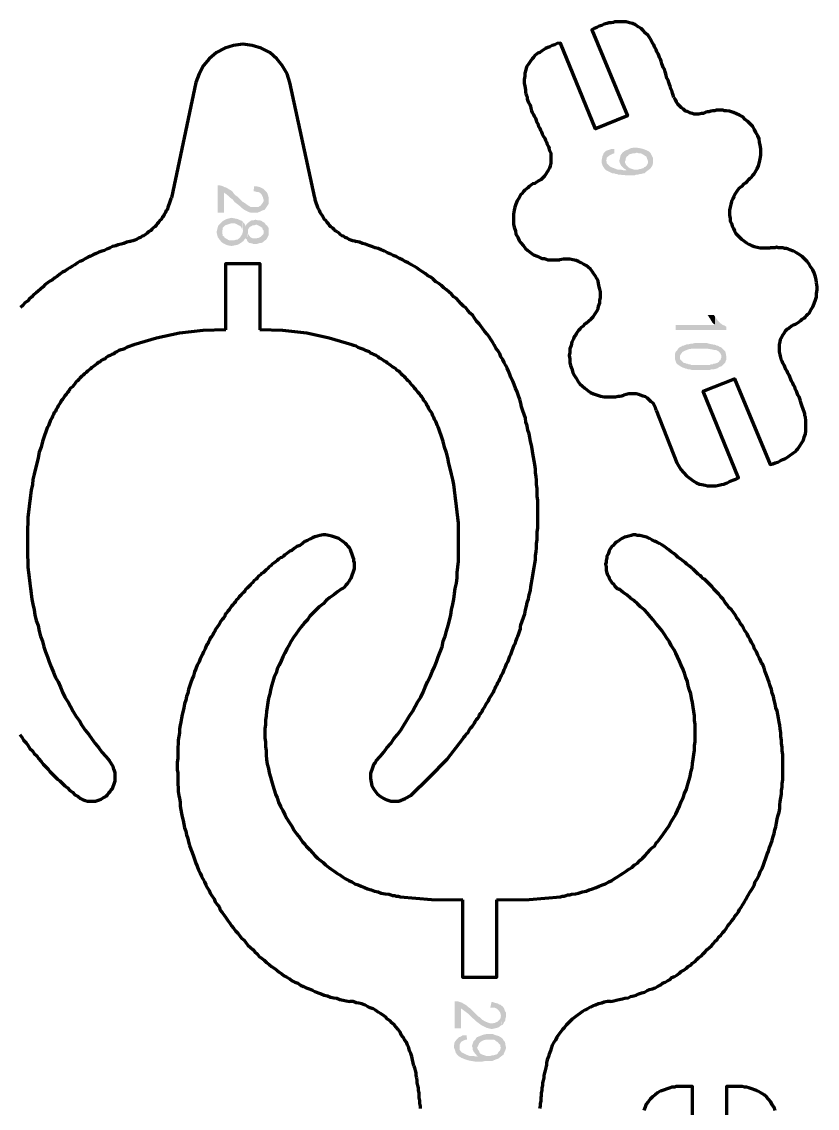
# Model space of a CAD drawing. Header units: inches. Extents: x -281 to 256, y -333 to 364.
# Drawn here: x 38.8 to 250.5, y 58.8 to 347.8 of the extents above; entities that cross this region are included whole.
import ezdxf

# ---------------------------------------------------------------- set-up
doc = ezdxf.new("R2010")
doc.units = ezdxf.units.IN
doc.layers.add('H', color=7, linetype='CONTINUOUS', lineweight=100)
doc.layers.add('P', color=250, linetype='CONTINUOUS', lineweight=100)

msp = doc.modelspace()

# ---------------------------------------------------------------- hatches: boundary and pattern name
at = {"layer": 'H', "linetype": 'CONTINUOUS'}
for points in [[(196.5, 312.83), (196.5, 314), (195.83, 314), (195.33, 313.83), (194.83, 313.67), (194.33, 313.5), (194, 313.17), (193.67, 312.83), (193.33, 312), (193.17, 311.17), (193.17, 310.67), (193.17, 310.17), (193.33, 309.67), (193.5, 309.33), (193.83, 308.83), (194.33, 308.33), (194.33, 311), (194.5, 311.33), (194.5, 311.67), (194.67, 311.83), (195.33, 312.33), (196, 312.67)], [(206.83, 310.83), (206.83, 311.5), (206.5, 312.17), (206.17, 312.83), (205.67, 313.33), (205.5, 310.67), (205.5, 310.33), (205.33, 310), (205.17, 309.67), (205, 309.5), (204.67, 309.17), (204.5, 309.17), (204.17, 308.83), (203.83, 308.83), (203.67, 308.67), (203.33, 308.67), (202.83, 308.5), (201.67, 308.5), (200.67, 308.83), (200.17, 309.17), (200, 309.33), (199.67, 308.33), (198.83, 308.33), (198.17, 308.5), (197.33, 308.5), (196.5, 308.83), (196, 309), (195.67, 309.17), (195.33, 309.33), (195.17, 309.5), (194.83, 309.83), (194.67, 310), (194.5, 310.17), (194.5, 310.33), (194.5, 310.5), (194.33, 311), (194.33, 308.33), (195, 308), (195.33, 307.83), (195.67, 307.67), (196, 307.5), (196.17, 307.5), (196.5, 307.5), (196.83, 307.33), (197.17, 307.33), (197.5, 307.17), (199.5, 307), (200, 307), (200.33, 307), (200.5, 307), (200.67, 307), (201, 307), (201.5, 307), (202, 307), (202.33, 307.17), (202.83, 307.17), (203.33, 307.33), (203.67, 307.33), (204.17, 307.5), (204.5, 307.5), (204.83, 307.83), (205.5, 308.33), (206.17, 308.83), (206.67, 309.67), (206.83, 310.5)], [(200, 309.33), (199.67, 309.67), (199.5, 310), (199.33, 310.33), (199.33, 313.5), (198.67, 313), (198.17, 312.33), (198, 311.5), (197.83, 310.83), (198, 310.17), (198.33, 309.5), (199, 308.83), (199.33, 308.67), (199.67, 308.33)], [(205.67, 313.33), (205, 313.67), (204.17, 314), (203.33, 314.17), (202.5, 314.33), (201.67, 314.33), (200.83, 314.17), (200.17, 313.83), (199.33, 313.5), (199.33, 310.67), (199.5, 311), (199.5, 311.33), (199.67, 311.67), (199.83, 312), (200.17, 312.17), (200.33, 312.5), (201, 312.67), (201.5, 312.83), (202, 312.83), (202.5, 313), (203, 312.83), (203.33, 312.83), (203.67, 312.83), (203.83, 312.67), (204.17, 312.5), (204.67, 312.17), (205, 312), (205.17, 311.5), (205.33, 311.17), (205.5, 310.67)], [(103.5, 297.83), (103.17, 300.5), (103.17, 300.17), (103, 299.83), (103, 299.67), (102.67, 299.33), (102.5, 299), (102, 298.67), (101.67, 298.5), (101.33, 298.5), (100.83, 298.5), (100.33, 298.5), (99.83, 298.5), (99, 299), (98.33, 299.5), (97.5, 300), (97.17, 300.33), (96.83, 300.67), (96.5, 301), (96.17, 301.33), (95.67, 301.67), (95.33, 302), (95, 302.5), (94.67, 302.83), (94.17, 303.17), (93.83, 303.33), (93.33, 303.67), (92.83, 303.83), (92.5, 304), (92, 304.17), (91.5, 304.33), (91, 304.33), (91, 297), (92.67, 297), (92.67, 302.33), (93.17, 302), (93.83, 301.5), (94.33, 301), (95, 300.5), (95.5, 299.83), (96.17, 299.33), (96.83, 298.83), (97.33, 298.33), (98, 297.83), (98.67, 297.5), (99.33, 297.17), (100, 297), (100.83, 297), (101.5, 297), (102.33, 297.33), (102.67, 297.5), (103, 297.67)], [(104.5, 300.5), (104.5, 301.17), (104.33, 301.83), (104, 302.5), (103.5, 303), (103.17, 303.33), (102.83, 303.5), (102.17, 303.83), (101.5, 304), (100.67, 304), (100.5, 302.67), (101, 302.67), (101.5, 302.5), (101.83, 302.5), (102.17, 302.33), (102.67, 301.83), (103, 301.17), (103.17, 300.5), (103.33, 299.67), (103.33, 298.83), (103.5, 297.83), (103.83, 298.33), (104.17, 298.83), (104.5, 299.33), (104.5, 300)], [(97.67, 294.5), (97.5, 294.83), (97, 295), (96.33, 295.33), (95.5, 295.5), (94.67, 295.67), (94, 295.5), (93.33, 295.33), (92.67, 295), (92.17, 294.67), (91.67, 294.17), (91.17, 293.67), (91, 293.17), (90.83, 292.5), (90.67, 291.83), (90.83, 291.17), (91, 290.5), (91.5, 289.83), (92, 289.17), (92.17, 292), (92.17, 292.33), (92.33, 292.5), (92.33, 293), (92.67, 293.33), (93, 293.67), (93.5, 293.83), (94, 294), (94.5, 294.17), (95, 294.17), (95.5, 294.17), (96, 294), (96.5, 293.67), (97, 293.5), (97.33, 293), (97.5, 292.5), (97.5, 292)], [(104.5, 292), (104.5, 292.5), (104.5, 293), (104.17, 293.5), (103.83, 293.83), (103.5, 294.17), (103.5, 294.33), (103.17, 294.5), (102.83, 294.67), (102.67, 294.83), (102.17, 295), (101.67, 295), (101, 295.17), (100.5, 295), (100, 295), (99.5, 294.67), (99, 294.33), (98.67, 294), (98.33, 293.33), (98.33, 293.67), (98.17, 294), (97.67, 294.5), (97.67, 293.67), (97.67, 292.83), (97.67, 292), (97.5, 291.33), (97.17, 290.83), (96.83, 290.33), (96.17, 289.83), (95.83, 289.83), (95.33, 289.67), (94.67, 289.67), (94.17, 289.67), (93.67, 289.83), (93.5, 290), (93.17, 290.17), (92.83, 290.33), (92.67, 290.67), (92.33, 290.83), (92.33, 291.17), (92.17, 291.5), (92.17, 292), (92, 289.17), (92.83, 288.67), (93.67, 288.33), (94.67, 288.17), (95.5, 288.33), (96.33, 288.5), (97.17, 289), (97.83, 289.5), (98.17, 290), (98.33, 290.33), (98.33, 290.17), (98.67, 290), (98.83, 289.5), (98.83, 290.33), (98.83, 291.17), (99, 291.83), (99, 292.5), (99.33, 293), (99.67, 293.33), (100.33, 293.67), (100.67, 293.67), (101.17, 293.83), (101.33, 293.83), (102.33, 293.33), (102.83, 293), (103, 292.5), (103.17, 292.33), (103.17, 292), (103.33, 289.5), (103.83, 289.83), (104.17, 290.33), (104.5, 291), (104.5, 291.67)], [(103.33, 289.5), (103.17, 292), (103.17, 291.5), (103, 291.17), (102.5, 290.67), (101.83, 290.33), (101, 290.17), (100.33, 290.17), (99.67, 290.5), (99.17, 291.17), (99, 291.5), (99, 292), (98.83, 289.5), (99.33, 289), (99.67, 289), (99.83, 288.83), (100.17, 288.83), (100.5, 288.67), (101.33, 288.67), (101.83, 288.83), (102.33, 289), (102.67, 289), (103, 289.17)], [(226.33, 265.83), (226.33, 266.67), (225.83, 267), (225.33, 267.17), (224.67, 267.67), (224, 268.33), (223.67, 268.83), (223.33, 269.33), (223.33, 267.17), (212.83, 267.17), (212.83, 265.83)], [(223.33, 269.33), (223.17, 269.5), (223, 269.83), (221.33, 269.83), (221.67, 269.33), (221.83, 269), (222, 268.83), (222.17, 268.5), (222.67, 267.67), (223.33, 267.17)], [(225.17, 256.33), (225, 258.67), (225, 258.5), (224.83, 258.17), (224.83, 257.83), (224.5, 257.67), (224.33, 257.33), (224, 257.17), (224, 257), (223.67, 257), (223.17, 256.83), (222.83, 256.83), (222.67, 256.67), (222.17, 256.67), (221.83, 256.5), (221.5, 256.5), (221, 256.5), (220.5, 256.5), (219.83, 256.5), (219.33, 256.5), (218.83, 256.5), (218.33, 256.5), (218, 256.5), (217, 256.5), (216.67, 256.67), (216.33, 256.67), (216, 256.83), (215.83, 256.83), (215.33, 257), (215, 257), (214.5, 257.5), (214.17, 257.83), (214, 258), (214, 258.33), (214, 258.67), (213.83, 261.17), (213.5, 260.83), (213.17, 260.33), (212.83, 260), (212.67, 259.5), (212.67, 259), (212.67, 258.5), (212.67, 258), (212.83, 257.5), (213, 257), (213.33, 256.67), (213.83, 256.33), (214.33, 256), (214.67, 255.83), (215.17, 255.67), (215.5, 255.5), (215.83, 255.5), (216.17, 255.33), (216.67, 255.33), (217.17, 255.17), (217.83, 255.17), (218.33, 255.17), (219, 255.17), (219.5, 255.17), (220, 255.17), (220.67, 255.17), (221.17, 255.17), (221.83, 255.17), (222.33, 255.33), (222.83, 255.33), (223.5, 255.5), (224, 255.67), (224.5, 256), (225, 256.17)], [(226.33, 258.67), (226.17, 259.5), (226, 260.17), (225.67, 260.5), (225, 261.17), (224.67, 261.33), (224.5, 261.33), (224, 261.67), (223.67, 261.67), (223.5, 261.83), (222.5, 262), (221.67, 262.17), (221.17, 262.33), (220.5, 262.33), (220, 262.33), (219.5, 262.33), (218.83, 262.33), (218.33, 262.33), (217.83, 262.33), (217.17, 262.17), (216.83, 262.17), (216.17, 262), (215.83, 262), (215.33, 261.83), (215, 261.67), (214.83, 261.67), (214.67, 261.67), (214.5, 261.5), (214.17, 261.33), (213.83, 261.17), (214, 258.67), (214, 259), (214.17, 259.33), (214.67, 260), (215.33, 260.33), (216.17, 260.67), (217, 260.83), (217.83, 260.83), (218.83, 260.83), (219.5, 260.83), (220.5, 260.83), (221.33, 260.83), (222.33, 260.67), (223.17, 260.5), (223.5, 260.5), (224.17, 260.17), (224.67, 259.67), (224.83, 259.33), (225, 259), (225, 258.67), (225.17, 256.33), (225.67, 256.83), (226, 257.17), (226.17, 257.67), (226.33, 258), (226.33, 258.33)], [(166.5, 80.83), (166.33, 83.33), (166.17, 82.5), (165.5, 81.83), (164.83, 81.5), (164, 81.33), (163.5, 81.33), (163, 81.5), (162.17, 81.83), (161.33, 82.33), (160.67, 83), (160.33, 83.17), (160, 83.5), (159.67, 83.83), (159.17, 84.33), (158.83, 84.67), (158.5, 85), (158.17, 85.33), (157.67, 85.67), (157.33, 86), (156.83, 86.33), (156.5, 86.5), (156, 86.83), (155.5, 87), (155, 87.17), (154.5, 87.17), (154, 87.17), (154, 80), (155.67, 80), (155.67, 85.33), (156.17, 85), (156.83, 84.5), (157.5, 84), (158, 83.5), (158.67, 82.83), (159.33, 82.33), (159.83, 81.83), (160.5, 81.33), (161.17, 80.83), (161.83, 80.5), (162.5, 80.17), (163.17, 80), (163.83, 79.83), (164.67, 80), (165.33, 80.17), (165.83, 80.33), (166.17, 80.67)], [(167.67, 83.33), (167.67, 84.17), (167.33, 84.83), (167.17, 85.33), (166.67, 86), (166.5, 86), (166.17, 86.33), (166, 86.33), (165.67, 86.5), (165.33, 86.67), (164.67, 86.83), (164.17, 87), (163.83, 87), (163.5, 85.5), (164.17, 85.5), (164.67, 85.5), (165.33, 85.17), (165.83, 84.67), (166.17, 84.17), (166.33, 83.33), (166.33, 82.5), (166.5, 81.67), (166.5, 80.83), (166.83, 81), (167, 81.33), (167.17, 81.67), (167.33, 81.83), (167.5, 82.17), (167.5, 82.5), (167.67, 83)], [(157.33, 77), (157.17, 78.17), (156.67, 78.17), (156.17, 78.17), (155.67, 77.83), (155.17, 77.67), (154.83, 77.33), (154.5, 77), (154, 76.33), (153.83, 75.33), (153.83, 75), (154, 74.5), (154.17, 74), (154.33, 73.5), (154.67, 73), (155, 72.67), (155.33, 75.17), (155.33, 75.67), (155.5, 76), (155.67, 76.33), (155.83, 76.5), (156.17, 76.67), (156.5, 76.83), (157, 77)], [(166.5, 77.5), (165.67, 78), (165, 78.17), (164.17, 78.5), (163.33, 78.5), (162.5, 78.5), (161.67, 78.33), (160.83, 78), (160, 77.67), (160, 74.83), (160.33, 75.5), (160.5, 76), (160.83, 76.33), (161.33, 76.67), (161.67, 76.83), (162.33, 77), (162.83, 77), (163.5, 77), (163.83, 77), (164.17, 77), (164.5, 77), (164.83, 76.83), (165.17, 76.5), (165.33, 76.5), (165.67, 76.17), (165.83, 75.83), (166.17, 75.67), (166.17, 75.5), (166.17, 75.17), (166.33, 74.83)], [(167.67, 75), (167.5, 75.67), (167.5, 76), (167.33, 76.5), (167, 76.83), (166.83, 77.17), (166.5, 77.5), (166.33, 74.83), (166.17, 74.5), (166.17, 74.33), (166, 74), (165.67, 73.67), (165.5, 73.33), (165.33, 73.17), (165, 73), (164.83, 73), (164.33, 72.83), (164, 72.83), (163.5, 72.67), (163, 72.67), (162.5, 72.67), (162, 72.83), (161.5, 73), (161, 73.17), (160.67, 73.5), (160.5, 72.67), (159.67, 72.5), (159, 72.67), (158, 72.67), (157.17, 73), (156.5, 73.33), (155.83, 73.67), (155.33, 74.33), (155.33, 75.17), (155, 72.67), (155.83, 72.17), (156.67, 71.83), (157.67, 71.5), (158.5, 71.33), (159.5, 71.17), (160.33, 71.17), (161.33, 71.17), (162.17, 71.33), (163.17, 71.33), (164, 71.33), (164.83, 71.67), (165.67, 72), (166.33, 72.5), (167, 73), (167.33, 73.83), (167.5, 74.17), (167.67, 74.67)], [(160.67, 73.5), (160.5, 74), (160.33, 74.17), (160.17, 74.5), (160, 74.83), (160, 77.67), (159.83, 77.5), (159.67, 77.33), (159.5, 77), (159, 76.5), (158.67, 75.5), (158.67, 75.17), (158.83, 74.83), (158.83, 74.33), (159, 74), (159.17, 73.67), (160, 72.67), (160.5, 72.67)]]:
    msp.add_hatch(color=0, dxfattribs=at).paths.add_polyline_path(points)

# ---------------------------------------------------------------- linework, layer by layer
at = {"layer": 'P', "color": 0, "linetype": 'CONTINUOUS'}
for points in [[(212.33, 327.67), (212.17, 328.33), (212, 328.83), (211.83, 329.5), (211.5, 330), (211.33, 330.67), (211.17, 331.17), (211, 331.67), (210.83, 332.33), (210.5, 332.83), (210.33, 333.5), (210.17, 334), (210, 334.5), (209.83, 335.17), (209.5, 335.67), (209.33, 336.17), (209.17, 336.67), (209, 337.33), (208.83, 337.83), (208.5, 338.33), (208.33, 338.83), (208.17, 339.33), (207.83, 339.83), (207.67, 340.33), (207.5, 340.67), (207.17, 341.17), (207, 341.67), (206.67, 342.17), (206.5, 342.5), (206, 343.33), (205.5, 344.17), (204.83, 344.83), (204.17, 345.5), (203.67, 346), (202.83, 346.5), (202.17, 347), (201.33, 347.33), (200.5, 347.5), (199.67, 347.83), (198.83, 347.83), (198.33, 347.83), (197.83, 347.83), (197.33, 347.83), (196.67, 347.83), (196.17, 347.67), (195.67, 347.5), (195, 347.5), (194.5, 347.33), (193.83, 347.17), (193.17, 346.83), (192.5, 346.67), (191.83, 346.33), (191.17, 346), (190.5, 345.67), (200, 322.83), (191.5, 319.33), (182.17, 342.17), (181.33, 342), (180.67, 341.67), (180, 341.5), (179.33, 341.17), (178.83, 341), (178.17, 340.67), (177.67, 340.33), (177.17, 340), (176.67, 339.67), (176.17, 339.5), (175.83, 339.17), (175.33, 338.83), (175, 338.33), (174.67, 338), (174.17, 337.33), (173.67, 336.5), (173.17, 335.83), (173, 335), (172.67, 334.17), (172.67, 333.33), (172.5, 332.5), (172.5, 331.5), (172.67, 330.67), (172.83, 329.67), (172.83, 329.17), (173, 328.67), (173.17, 328.17), (173.33, 327.83), (173.33, 327.33), (173.5, 326.83), (173.67, 326.33), (174, 325.83), (174.17, 325.33), (174.33, 324.83), (174.5, 324.17), (174.67, 323.67), (175, 323.17), (175.17, 322.67), (175.5, 322.17), (175.67, 321.67), (175.83, 321.17), (176.17, 320.67), (176.33, 320), (176.67, 319.5), (176.83, 319), (177.17, 318.5), (177.33, 318), (177.67, 317.33), (178, 316.83), (178.17, 316.33), (178.5, 315.83), (178.67, 315.17), (179, 314.67), (179.17, 314.17)], [(116.83, 301), (110.17, 331.67), (109.5, 334), (108.17, 336.17), (106.67, 338), (104.83, 339.67), (102.5, 340.83), (100.17, 341.5), (97.67, 341.83), (95.17, 341.5), (92.83, 340.83), (90.67, 339.67), (88.67, 338), (87.17, 336.17), (86, 334), (85.17, 331.67), (78.67, 301)], [(212.33, 327.67), (212.67, 327.17), (213, 326.5), (213.33, 326), (213.83, 325.5), (214.33, 325), (214.83, 324.67), (215.33, 324.17), (215.83, 324), (216.5, 323.67), (217.17, 323.5), (217.67, 323.33), (218.33, 323.33), (219, 323.33), (219.67, 323.5), (220.33, 323.5), (221, 323.83)], [(231, 304.67), (231.5, 305), (231.83, 305.33), (232.33, 305.83), (232.67, 306.17), (233, 306.5), (233.33, 307), (233.67, 307.33), (234, 307.83), (234.17, 308.17), (234.5, 308.67), (234.83, 309.5), (235.17, 310.5), (235.33, 311.33), (235.5, 312.33), (235.5, 313.17), (235.5, 314), (235.33, 315), (235.17, 315.83), (235, 316.67), (234.67, 317.5), (234.17, 318.33), (233.83, 319.17), (233.33, 320), (232.67, 320.67), (232, 321.33), (231.33, 321.83), (230.67, 322.5), (229.83, 323), (229, 323.33), (228.17, 323.67), (227.17, 324), (226.33, 324.17), (225.83, 324.17), (225.33, 324.33), (224.83, 324.33), (224.33, 324.33), (223.67, 324.33), (223.17, 324.17), (222.67, 324.17), (222.17, 324), (221.67, 323.83), (221, 323.83)], [(175.83, 305.17), (176.33, 305.5), (177, 305.83), (177.5, 306.33), (178, 306.83), (178.33, 307.33), (178.67, 307.83), (179, 308.33), (179.33, 309), (179.5, 309.5), (179.67, 310.17), (179.67, 310.83), (179.67, 311.5), (179.67, 312.17), (179.67, 312.83), (179.33, 313.5), (179.17, 314.17)], [(175.83, 305.17), (175.33, 304.83), (174.83, 304.67), (174.33, 304.33), (173.83, 304), (173.5, 303.67), (173.17, 303.33), (172.67, 303), (172.33, 302.67), (172, 302.17), (171.67, 301.83), (171.17, 301), (170.67, 300.17), (170.33, 299.33), (170, 298.5), (169.83, 297.67), (169.67, 296.67), (169.67, 295.83), (169.67, 294.83), (169.67, 294), (169.83, 293.17), (170.17, 292.17), (170.33, 291.33), (170.83, 290.5), (171.17, 289.67), (171.67, 289), (172.33, 288.17), (172.83, 287.5), (173.5, 287), (174.33, 286.33), (175, 285.83), (176, 285.5), (176.83, 285), (177.33, 284.83), (177.83, 284.83), (178.33, 284.67), (178.83, 284.5), (179.33, 284.5), (179.83, 284.5), (180.33, 284.5), (180.83, 284.5), (181.5, 284.5), (182, 284.5)], [(231, 304.67), (230.33, 304), (229.67, 303.5), (229.17, 302.83), (228.67, 302), (228.33, 301.33), (228, 300.67), (227.67, 300), (227.5, 299.17), (227.33, 298.5), (227.17, 297.67), (227.17, 297), (227.17, 296.33), (227.33, 295.5), (227.33, 294.83), (227.67, 294.17), (227.83, 293.5), (228.17, 292.83), (228.5, 292.17), (228.83, 291.5), (229.33, 291), (229.83, 290.5), (230.33, 290), (231, 289.5), (231.67, 289), (232.33, 288.67), (233, 288.33), (233.67, 288), (234.5, 287.83), (235.33, 287.67), (236.17, 287.67), (237, 287.67), (238, 287.67)], [(67.5, 289.33), (68, 289.5), (68.5, 289.67), (69, 289.83), (69.5, 290), (70, 290.33), (70.5, 290.5), (71, 290.83), (71.33, 291), (71.83, 291.33), (72.33, 291.67), (72.67, 292), (73.17, 292.33), (73.5, 292.67), (73.83, 293), (74.33, 293.33), (74.67, 293.67), (75, 294.17), (75.33, 294.5), (75.67, 295), (76, 295.33), (76.33, 295.83), (76.67, 296.17), (76.83, 296.67), (77.17, 297.17), (77.33, 297.67), (77.67, 298), (77.83, 298.5), (78, 299), (78.17, 299.5), (78.33, 300), (78.5, 300.5), (78.67, 301)], [(116.83, 301), (116.83, 300.5), (117, 300), (117.17, 299.5), (117.33, 299), (117.5, 298.5), (117.83, 298), (118, 297.67), (118.17, 297.17), (118.5, 296.67), (118.83, 296.17), (119, 295.83), (119.33, 295.33), (119.67, 295), (120, 294.5), (120.33, 294.17), (120.67, 293.67), (121, 293.33), (121.5, 293), (121.83, 292.67), (122.17, 292.33), (122.67, 292), (123.17, 291.67), (123.5, 291.33), (124, 291), (124.33, 290.83), (124.83, 290.5), (125.33, 290.33), (125.83, 290), (126.33, 289.83), (126.83, 289.67), (127.33, 289.5), (127.83, 289.33)], [(67.5, 289.33), (66.83, 289.17), (66, 288.83), (65.33, 288.67), (64.5, 288.5), (63.83, 288.17), (63, 288), (62.33, 287.67), (61.5, 287.33), (60.83, 287), (60.17, 286.83), (59.33, 286.5), (58.67, 286.17), (57.83, 285.83), (57.17, 285.5), (56.5, 285.17), (55.83, 284.83), (55, 284.33), (54.33, 284), (53.67, 283.67), (53, 283.17), (52.33, 282.83), (51.67, 282.33), (51, 282), (50.33, 281.5), (49.67, 281.17), (49, 280.67), (48.33, 280.17), (47.67, 279.67), (47, 279.17), (46.33, 278.83), (45.67, 278.33), (45, 277.83), (44.5, 277.33), (43.83, 276.67), (43.17, 276.17), (42.67, 275.67), (42, 275.17), (41.5, 274.67), (40.83, 274), (40.33, 273.5), (39.67, 273), (39.17, 272.33), (38.5, 271.83)], [(133.17, 151.17), (132.83, 150.67), (132.5, 150.33), (132.33, 149.83), (132.17, 149.33), (132, 148.83), (131.83, 148.33), (131.67, 147.83), (131.67, 147.33), (131.67, 146.5), (131.83, 145.5), (132, 144.5), (132.5, 143.67), (133, 143), (133.5, 142.33), (134.33, 141.67), (135.17, 141.17), (135.5, 141), (136, 140.83), (136.5, 140.67), (137, 140.5), (137.5, 140.5), (138, 140.5), (138.67, 140.5), (139.17, 140.5), (140.83, 141.17), (142.33, 142), (147.33, 146.83), (152, 151.67), (156.17, 157), (156.5, 157.5), (156.83, 157.83), (157.17, 158.33), (157.5, 158.67), (157.83, 159.17), (158, 159.5), (158.33, 160), (158.67, 160.33), (159, 160.83), (159.33, 161.17), (159.5, 161.67), (159.83, 162.17), (160.17, 162.5), (160.5, 163), (160.67, 163.5), (161, 163.83), (161.33, 164.33), (161.5, 164.83), (161.83, 165.33), (162.17, 165.83), (162.33, 166.17), (162.67, 166.67), (163, 167.17), (163.17, 167.67), (163.5, 168.17), (163.83, 168.67), (164, 169), (164.33, 169.5), (164.5, 170), (164.83, 170.5), (165, 171), (165.33, 171.5), (165.5, 172), (165.83, 172.5), (166, 173), (166.33, 173.5), (166.5, 174), (166.83, 174.5), (167, 175), (167.17, 175.5), (167.5, 176), (167.67, 176.5), (167.83, 177), (168.17, 177.5), (168.33, 178), (168.5, 178.5), (168.67, 179), (169, 179.5), (169.17, 180), (169.33, 180.5), (169.5, 181), (169.67, 181.5), (169.83, 182), (170.17, 182.5), (170.33, 183), (170.5, 183.5), (170.67, 184), (170.83, 184.33), (171, 184.83), (171.17, 185.33), (171.33, 185.83), (171.5, 186.33), (171.5, 186.83), (171.67, 187.33), (172, 188.33), (172.33, 189.33), (172.67, 190.33), (172.83, 191.33), (173.17, 192.33), (173.33, 193.33), (173.67, 194.33), (173.83, 195.33), (174.17, 196.5), (174.33, 197.5), (174.5, 198.5), (174.67, 199.5), (174.83, 200.5), (175, 201.67), (175.17, 202.67), (175.33, 203.67), (175.5, 204.67), (175.5, 205.83), (175.67, 206.83), (175.83, 207.83), (175.83, 209), (176, 210), (176, 211), (176, 212), (176.17, 213.17), (176.17, 214.17), (176.17, 215.17), (176.17, 216.33), (176.17, 217.33), (176.17, 218.33), (176.17, 219.5), (176.17, 220.5), (176, 221.5), (176, 222.67), (176, 223.67), (175.83, 224.67), (175.83, 225.83), (175.67, 226.83), (175.5, 227.83), (175.5, 228.83), (175.33, 230), (175.17, 231), (175, 232), (174.83, 233), (174.67, 234.17), (174.5, 235.17), (174.17, 236.17), (174, 237.17), (173.83, 238.17), (173.5, 239.17), (173.33, 240.33), (173, 241.33), (172.83, 242.33), (172.5, 243.33), (172.17, 244.33), (171.83, 245.33), (171.67, 246.33), (171.33, 247.33), (171, 248.33), (170.67, 249.33), (170.17, 250.33), (169.83, 251.33), (169.5, 252.17), (169, 253.17), (168.67, 254), (168.33, 254.83), (168, 255.67), (167.67, 256.33), (167.17, 257.17), (166.83, 258), (166.33, 258.67), (166, 259.5), (165.5, 260.33), (165, 261), (164.5, 261.83), (164.17, 262.5), (163.67, 263.33), (163.17, 264), (162.67, 264.67), (162, 265.5), (161.5, 266.17), (161, 266.83), (160.5, 267.5), (159.83, 268.17), (159.33, 269), (158.83, 269.67), (158.17, 270.33), (157.5, 271), (157, 271.67), (156.33, 272.17), (155.67, 272.83), (155.17, 273.5), (154.5, 274.17), (153.83, 274.67), (153.17, 275.33), (152.5, 276), (151.83, 276.5), (151.17, 277), (150.5, 277.67), (149.83, 278.17), (149, 278.67), (148.33, 279.33), (147.67, 279.83), (146.83, 280.33), (146.17, 280.83), (145.5, 281.33), (144.67, 281.83), (144, 282.33), (143.17, 282.83), (142.5, 283.17), (141.67, 283.67), (140.83, 284), (140.17, 284.5), (139.33, 284.83), (138.5, 285.33), (137.67, 285.67), (137, 286), (136.17, 286.33), (135.33, 286.83), (134.5, 287.17), (133.67, 287.5), (132.83, 287.67), (132, 288), (131.17, 288.33), (130.33, 288.67), (129.5, 288.83), (128.67, 289.17), (127.83, 289.33)], [(244.17, 267.17), (244.67, 267.33), (245.17, 267.67), (245.67, 268), (246.17, 268.33), (246.5, 268.67), (247, 269), (247.33, 269.33), (247.67, 269.67), (248, 270), (248.33, 270.33), (248.83, 271.17), (249.33, 272), (249.67, 272.83), (250, 273.83), (250.33, 274.67), (250.33, 275.5), (250.5, 276.5), (250.5, 277.33), (250.33, 278.33), (250.17, 279.17), (250, 280), (249.67, 281), (249.33, 281.83), (248.83, 282.5), (248.33, 283.33), (247.83, 284), (247.17, 284.67), (246.5, 285.33), (245.83, 285.83), (245, 286.33), (244.17, 286.83), (243.17, 287.17), (242.83, 287.33), (242.33, 287.5), (241.83, 287.5), (241.33, 287.67), (240.67, 287.67), (240.17, 287.67), (239.67, 287.83), (239.17, 287.67), (238.5, 287.67), (238, 287.67)], [(93.17, 265.83), (93.17, 283.5), (102.17, 283.5), (102.17, 265.83)], [(189, 267.67), (189.67, 268.17), (190.33, 268.83), (190.83, 269.33), (191.33, 270), (191.83, 270.83), (192.17, 271.5), (192.33, 272.17), (192.67, 273), (192.67, 273.67), (192.83, 274.5), (192.83, 275.17), (192.83, 276), (192.67, 276.67), (192.5, 277.33), (192.33, 278.17), (192.17, 278.83), (191.83, 279.5), (191.5, 280.17), (191, 280.83), (190.67, 281.33), (190.17, 282), (189.5, 282.5), (189, 283), (188.33, 283.33), (187.67, 283.67), (187, 284), (186.33, 284.33), (185.5, 284.5), (184.67, 284.67), (183.83, 284.67), (183, 284.67), (182, 284.5)], [(189, 267.67), (188.5, 267.17), (188.17, 266.83), (187.67, 266.5), (187.33, 266), (187, 265.67), (186.67, 265.33), (186.33, 264.83), (186.17, 264.33), (185.83, 264), (185.67, 263.5), (185.17, 262.67), (185, 261.67), (184.67, 260.83), (184.67, 259.83), (184.5, 259), (184.67, 258.17), (184.67, 257.17), (184.83, 256.33), (185.17, 255.5), (185.5, 254.5), (185.83, 253.83), (186.33, 253), (186.83, 252.17), (187.33, 251.5), (188, 250.83), (188.67, 250.33), (189.5, 249.67), (190.17, 249.17), (191, 248.83), (192, 248.5), (192.83, 248.17), (193.83, 248), (194.33, 248), (194.83, 248), (195.33, 248), (195.83, 248), (196.33, 248), (196.83, 248), (197.5, 248.17), (198, 248.17), (198.5, 248.33), (199, 248.5)], [(244.17, 267.17), (243.67, 266.83), (243, 266.33), (242.5, 266), (242, 265.5), (241.67, 265), (241.33, 264.5), (241, 263.83), (240.67, 263.33), (240.5, 262.67), (240.33, 262), (240.33, 261.33), (240.33, 260.67), (240.33, 260), (240.5, 259.33), (240.67, 258.83), (240.83, 258.17)], [(93.17, 265.83), (87, 265.67), (80.83, 265), (74.67, 263.67), (68.67, 261.83)], [(126.67, 261.83), (120.67, 263.67), (114.67, 265), (108.33, 265.67), (102.17, 265.83)], [(68.67, 261.83), (68.17, 261.67), (67.67, 261.5), (67.17, 261.33), (66.67, 261.17), (66.17, 260.83), (65.67, 260.67), (65.17, 260.5), (64.67, 260.33), (64.17, 260), (63.67, 259.83), (63.33, 259.5), (62.83, 259.33), (62.33, 259), (61.83, 258.83), (61.33, 258.5), (61, 258.17), (60.5, 258), (60, 257.67), (59.67, 257.33), (59.17, 257.17), (58.83, 256.83), (58.33, 256.5), (58, 256.17), (57.5, 255.83), (57.17, 255.5), (56.67, 255.17), (56.33, 254.83), (56, 254.5), (55.5, 254.17), (55.17, 253.83), (54.83, 253.5), (54.33, 253), (54, 252.67), (53.67, 252.33), (53.33, 252), (53, 251.5), (52.67, 251.17), (52.33, 250.67), (51.83, 250.33), (51.5, 250), (51.33, 249.5), (51, 249.17), (50.67, 248.67), (50.33, 248.33), (50, 247.83), (49.67, 247.33), (49.33, 247), (49.17, 246.5), (48.83, 246), (48.5, 245.67), (48.33, 245.17), (48, 244.67), (47.83, 244.17), (47.5, 243.83), (47.33, 243.33), (47, 242.83), (46.83, 242.33), (46.5, 241.83), (46.33, 241.33), (46.17, 240.83), (46, 240.33), (45.67, 240), (45.5, 239.5), (45.33, 239)], [(150, 239), (149.83, 239.5), (149.67, 240), (149.33, 240.5), (149.17, 241), (149, 241.5), (148.67, 242), (148.5, 242.5), (148.17, 243), (148, 243.5), (147.83, 243.83), (147.5, 244.33), (147.17, 244.83), (147, 245.33), (146.67, 245.67), (146.5, 246.17), (146.17, 246.67), (145.83, 247), (145.67, 247.5), (145.33, 248), (145, 248.33), (144.67, 248.83), (144.33, 249.17), (144, 249.67), (143.67, 250), (143.33, 250.33), (143, 250.83), (142.67, 251.17), (142.33, 251.5), (142, 252), (141.67, 252.33), (141.33, 252.67), (141, 253), (140.67, 253.33), (140.17, 253.83), (139.83, 254.17), (139.5, 254.5), (139.17, 254.83), (138.67, 255.17), (138.33, 255.5), (137.83, 255.83), (137.5, 256), (137, 256.33), (136.67, 256.67), (136.17, 257), (135.83, 257.33), (135.33, 257.5), (135, 257.83), (134.5, 258.17), (134, 258.33), (133.67, 258.67), (133.17, 259), (132.67, 259.17), (132.17, 259.5), (131.67, 259.67), (131.33, 260), (130.83, 260.17), (130.33, 260.33), (129.83, 260.67), (129.33, 260.83), (128.83, 261), (128.33, 261.17), (127.83, 261.5), (127.17, 261.67), (126.67, 261.83)], [(207.67, 244.5), (213.17, 230.5), (214.17, 228.67), (215.67, 227), (217.5, 225.67), (218.33, 225.17), (219.17, 224.83), (219.83, 224.67), (220.67, 224.5), (221.33, 224.33), (222.17, 224.33), (222.83, 224.33), (223.5, 224.33), (224.33, 224.5), (225, 224.67), (225.67, 224.83), (226.5, 225.17), (227.17, 225.5), (228, 225.83), (228.83, 226.17), (229.5, 226.5), (220.17, 249.5), (228.5, 252.83), (238, 230), (238.67, 230.17), (239.33, 230.5), (240, 230.67), (240.67, 231), (241.33, 231.33), (241.83, 231.5), (242.33, 231.83), (242.83, 232.17), (243.33, 232.5), (243.83, 232.83), (244.17, 233.17), (244.67, 233.5), (245, 233.83), (245.33, 234.17), (245.83, 235), (246.33, 235.67), (246.83, 236.5), (247, 237.33), (247.33, 238.17), (247.5, 239), (247.5, 239.83), (247.5, 240.67), (247.5, 241.67), (247.33, 242.67), (247.17, 243), (247.17, 243.5), (247, 244), (246.83, 244.5), (246.67, 245), (246.5, 245.5), (246.33, 246), (246.17, 246.5), (246, 247), (245.83, 247.5), (245.67, 248), (245.33, 248.5), (245.17, 249), (245, 249.5), (244.67, 250), (244.5, 250.67), (244.17, 251.17), (244, 251.67), (243.67, 252.17), (243.5, 252.67), (243.17, 253.33), (243, 253.83), (242.67, 254.33), (242.5, 254.83), (242.17, 255.33), (241.83, 256), (241.67, 256.5), (241.33, 257), (241.17, 257.5), (240.83, 258.17)], [(207.67, 244.5), (207.5, 245.17), (207.17, 245.67), (206.83, 246.33), (206.33, 246.67), (205.83, 247.17), (205.33, 247.67), (204.83, 248), (204.17, 248.17), (203.5, 248.5), (203, 248.67), (202.33, 248.83), (201.67, 248.83), (201, 248.83), (200.33, 248.83), (199.67, 248.67), (199, 248.5)], [(45.33, 239), (44.83, 237.5), (44.33, 236.17), (44, 234.67), (43.5, 233.33), (43.17, 231.83), (42.83, 230.33), (42.5, 229), (42.17, 227.5), (41.83, 226), (41.67, 224.67), (41.33, 223.17), (41.17, 221.67), (41, 220.33), (40.83, 218.83), (40.67, 217.33), (40.5, 216), (40.5, 214.5), (40.33, 213), (40.33, 211.5), (40.33, 210.17), (40.33, 208.67), (40.33, 207.17), (40.33, 205.67), (40.5, 204.33), (40.5, 202.83), (40.67, 201.33), (40.83, 200), (41, 198.5), (41.17, 197), (41.33, 195.67), (41.5, 194.17), (41.83, 192.83), (42.17, 191.33), (42.33, 190), (42.67, 188.5), (43.17, 187.17), (43.5, 185.67), (43.83, 184.33), (44.33, 183), (44.67, 181.5), (45.17, 180.17), (45.67, 178.83), (46.17, 177.5), (46.67, 176.17), (47.33, 174.67), (47.83, 173.33), (48.5, 172.17), (49.17, 170.83), (49.67, 169.5), (50.33, 168.17), (51.17, 166.83), (51.83, 165.67), (52.5, 164.33), (53.33, 163), (54.17, 161.83), (54.83, 160.67), (55.67, 159.33), (56.67, 158.17), (57.5, 157), (58.33, 155.83), (59.33, 154.67), (60.17, 153.5), (61.17, 152.33), (62.17, 151.17)], [(133.17, 151.17), (134.17, 152.33), (135.17, 153.5), (136, 154.67), (137, 155.83), (137.83, 157), (138.83, 158.17), (139.67, 159.33), (140.5, 160.67), (141.17, 161.83), (142, 163.17), (142.83, 164.33), (143.5, 165.67), (144.17, 166.83), (145, 168.17), (145.67, 169.5), (146.17, 170.83), (146.83, 172.17), (147.5, 173.5), (148, 174.83), (148.67, 176.17), (149.17, 177.5), (149.67, 178.83), (150.17, 180.17), (150.67, 181.5), (151, 183), (151.5, 184.33), (151.83, 185.67), (152.33, 187.17), (152.67, 188.5), (153, 190), (153.17, 191.33), (153.5, 192.83), (153.83, 194.17), (154, 195.67), (154.17, 197), (154.5, 198.5), (154.67, 200), (154.67, 201.33), (154.83, 202.83), (155, 204.33), (155, 205.67), (155, 207.17), (155, 208.67), (155, 210), (155, 211.5), (155, 213), (155, 214.5), (154.83, 215.83), (154.67, 217.33), (154.5, 218.83), (154.33, 220.33), (154.17, 221.67), (154, 223.17), (153.83, 224.67), (153.5, 226), (153.17, 227.5), (152.83, 229), (152.5, 230.33), (152.17, 231.83), (151.83, 233.17), (151.33, 234.67), (151, 236.17), (150.5, 237.5), (150, 239)], [(123.83, 196.83), (124.33, 197.17), (124.83, 197.5), (125.17, 198), (125.5, 198.33), (125.83, 198.83), (126.17, 199.33), (126.5, 199.83), (126.67, 200.33), (126.83, 200.83), (127, 201.33), (127.17, 201.83), (127.33, 202.33), (127.33, 202.83), (127.33, 203.33), (127.33, 203.83), (127.17, 204.33), (127.17, 204.83), (127, 205.33), (126.83, 205.83), (126.67, 206.33), (126.5, 206.83), (126.33, 207.33), (126, 207.83), (125.67, 208.17), (125.33, 208.67), (125, 209), (124.5, 209.33), (124.17, 209.67), (123.67, 210), (123.17, 210.33), (122.67, 210.5), (122.17, 210.67), (121.33, 211), (120.5, 211.17), (119.67, 211.33), (119, 211.33), (118.17, 211.17), (117.5, 211), (116.83, 210.83), (116.17, 210.5), (115.5, 210.17), (114.83, 209.83), (114.17, 209.5), (113.5, 209), (112.83, 208.5), (112, 208.17), (111.33, 207.67), (110.67, 207.17), (110.17, 207), (109.83, 206.67), (109.33, 206.33), (108.83, 206), (108.5, 205.67), (108, 205.33), (107.67, 205.17), (107.17, 204.83), (106.83, 204.5), (106.33, 204.17), (106, 203.83), (105.5, 203.5), (105.17, 203.17), (104.67, 202.83), (104.33, 202.33), (103.83, 202), (103.5, 201.67), (103.17, 201.33), (102.67, 201), (102.33, 200.67), (101.83, 200.33), (101.5, 199.83), (101.17, 199.5), (100.67, 199.17), (100.33, 198.67), (100, 198.33), (99.67, 198), (99.17, 197.5), (98.83, 197.17), (98.5, 196.83), (98.17, 196.33), (97.83, 196), (97.5, 195.67), (97, 195.17), (96.67, 194.83), (96.33, 194.33), (96, 194), (95.67, 193.5), (95.33, 193.17), (95, 192.67), (94.67, 192.33), (94.33, 191.83), (94, 191.33), (93.67, 191), (93.33, 190.5), (93, 190.17), (92.83, 189.67), (92.5, 189.17), (92.17, 188.83), (91.83, 188.33), (91.5, 187.83), (91.33, 187.5), (91, 187), (90.67, 186.5), (90.33, 186), (90.17, 185.67), (89.83, 185.17), (89.67, 184.67), (89.33, 184.17), (89, 183.83), (88.83, 183.33), (88.5, 182.83), (88.33, 182.33), (88, 182), (87.67, 181), (87.17, 180.17), (86.83, 179.33), (86.33, 178.33), (86, 177.5), (85.5, 176.67), (85.17, 175.67), (84.83, 174.83), (84.5, 173.83), (84.17, 173), (83.83, 172), (83.5, 171), (83.17, 170.17), (83, 169.17), (82.67, 168.33), (82.5, 167.33), (82.17, 166.33), (82, 165.33), (81.83, 164.5), (81.5, 163.5), (81.33, 162.5), (81.17, 161.5), (81, 160.67), (80.83, 159.67), (80.83, 158.67), (80.67, 157.67), (80.5, 156.67), (80.5, 155.67), (80.33, 154.83), (80.33, 153.83), (80.33, 152.83), (80.33, 151.83), (80.17, 150.83), (80.17, 149.83), (80.17, 148.83), (80.33, 148), (80.33, 147), (80.33, 146), (80.33, 145), (80.5, 144), (80.5, 143), (80.67, 142), (80.83, 141.17), (81, 140.17), (81, 139.17), (81.17, 138.17), (81.33, 137.17), (81.5, 136.33), (81.83, 135.33), (82, 134.33), (82.17, 133.33), (82.5, 132.5), (82.67, 131.5), (83, 130.5), (83.17, 129.67), (83.5, 128.67), (83.83, 127.67), (84.17, 126.83), (84.5, 125.83), (84.83, 125), (85.17, 124), (85.5, 123.17), (85.83, 122.17), (86.33, 121.33), (86.67, 120.5), (87, 119.83), (87.5, 119), (87.83, 118.17), (88.17, 117.5), (88.67, 116.67), (89, 116), (89.5, 115.17), (90, 114.5), (90.33, 113.67), (90.83, 113), (91.33, 112.33), (91.67, 111.5), (92.17, 110.83), (92.67, 110.17), (93.17, 109.5), (93.67, 108.67), (94.17, 108), (94.67, 107.33), (95.17, 106.67), (95.67, 106), (96.33, 105.33), (96.83, 104.67), (97.33, 104), (98, 103.5), (98.5, 102.83), (99, 102.17), (99.67, 101.5), (100.33, 101), (100.83, 100.33), (101.5, 99.83), (102, 99.17), (102.67, 98.67), (103.33, 98.17), (104, 97.5), (104.67, 97), (105.33, 96.5), (106, 96), (106.67, 95.5), (107.33, 95), (108, 94.5), (108.67, 94), (109.33, 93.67), (110.17, 93.17), (110.83, 92.67), (111.5, 92.33), (112.33, 92), (113, 91.5), (113.83, 91.17), (114.5, 90.83), (115.33, 90.5), (116.17, 90.17), (116.83, 89.83), (117.67, 89.5), (118.5, 89.17), (119.33, 88.83), (120.17, 88.67), (121, 88.33), (121.83, 88.17), (122.67, 88), (123.5, 87.67), (124.33, 87.5), (125.17, 87.33), (126.17, 87.17)], [(195.5, 87.17), (196.33, 87.33), (197, 87.5), (197.83, 87.67), (198.67, 87.83), (199.33, 88), (200.17, 88.17), (200.83, 88.5), (201.67, 88.67), (202.33, 88.83), (203, 89.17), (203.83, 89.5), (204.5, 89.67), (205.17, 90), (205.83, 90.33), (206.67, 90.5), (207.33, 90.83), (208, 91.17), (208.67, 91.5), (209.33, 92), (210, 92.33), (210.67, 92.67), (211.33, 93), (211.83, 93.5), (212.5, 93.83), (213.17, 94.17), (213.83, 94.67), (214.33, 95.17), (215, 95.5), (215.67, 96), (216.17, 96.5), (216.83, 96.83), (217.33, 97.33), (218, 97.83), (218.5, 98.33), (219, 98.83), (219.67, 99.33), (220.17, 99.83), (220.67, 100.33), (221.17, 101), (221.83, 101.5), (222.33, 102), (222.83, 102.5), (223.33, 103.17), (223.83, 103.67), (224.33, 104.33), (224.83, 104.83), (225.33, 105.5), (225.83, 106), (226.33, 106.67), (226.67, 107.33), (227.17, 107.83), (227.67, 108.5), (228.17, 109.17), (228.5, 109.67), (229, 110.33), (229.5, 111), (229.83, 111.67), (230.33, 112.33), (230.67, 113), (231.17, 113.67), (231.5, 114.33), (231.83, 115), (232.33, 115.67), (232.67, 116.33), (233.17, 117.17), (233.67, 118), (234, 119), (234.5, 119.83), (235, 120.83), (235.33, 121.67), (235.83, 122.5), (236.17, 123.5), (236.5, 124.33), (236.83, 125.33), (237.17, 126.33), (237.5, 127.17), (237.83, 128.17), (238.17, 129), (238.5, 130), (238.67, 130.83), (239, 131.83), (239.17, 132.83), (239.5, 133.67), (239.67, 134.67), (239.83, 135.67), (240, 136.5), (240.33, 137.5), (240.5, 138.5), (240.5, 139.5), (240.67, 140.33), (240.83, 141.33), (241, 142.33), (241, 143.33), (241.17, 144.17), (241.17, 145.17), (241.33, 146.17), (241.33, 147.17), (241.33, 148), (241.33, 149), (241.33, 150), (241.33, 151), (241.33, 151.83), (241.33, 152.83), (241.17, 153.83), (241.17, 154.83), (241, 155.83), (241, 156.67), (240.83, 157.67), (240.83, 158.67), (240.67, 159.67), (240.5, 160.67), (240.33, 161.5), (240.17, 162.5), (240, 163.5), (239.83, 164.5), (239.5, 165.33), (239.33, 166.33), (239, 167.33), (238.83, 168.33), (238.5, 169.17), (238.33, 170.17), (238, 171.17), (237.67, 172), (237.33, 173), (237, 174), (236.67, 174.83), (236.33, 175.83), (236, 176.83), (235.67, 177.17), (235.5, 177.67), (235.17, 178.5), (234.67, 179.33), (234.33, 180.17), (233.83, 181), (233.5, 181.83), (233, 182.67), (232.67, 183.5), (232.17, 184.17), (231.83, 185), (231.33, 185.67), (230.83, 186.5), (230.5, 187.17), (230, 187.83), (229.5, 188.67), (229, 189.33), (228.67, 190), (228.17, 190.67), (227.67, 191.33), (227, 192), (226.5, 192.67), (226, 193.33), (225.5, 194.17), (224.83, 194.83), (224.33, 195.5), (223.67, 196.17), (223, 196.83), (222.5, 197.5), (221.83, 198.17), (221.17, 198.83), (220.5, 199.5), (220, 199.83), (219.67, 200.17), (219.33, 200.5), (218.83, 200.83), (218.5, 201.17), (218, 201.67), (217.5, 202.17), (217, 202.5), (216.5, 203), (215.83, 203.5), (215.33, 204), (214.67, 204.5), (214.17, 204.83), (213.5, 205.33), (213, 205.83), (212.33, 206.33), (211.67, 206.83), (211, 207.33), (210.33, 207.83), (209.83, 208.17), (209.17, 208.67), (208.5, 209), (207.83, 209.33), (207.17, 209.67), (206.5, 210), (205.83, 210.33), (205.17, 210.67), (204.67, 210.83), (204, 211), (203.33, 211.17), (202.67, 211.17), (202.17, 211.33), (201.5, 211.33), (201, 211.17), (200.33, 211), (199.67, 210.83), (199.17, 210.67), (198.5, 210.33), (198, 210), (197.5, 209.67), (197, 209.33), (196.67, 209), (196.17, 208.5), (195.83, 208.17), (195.5, 207.67), (195.17, 207.17), (195, 206.67), (194.83, 206.17), (194.5, 205.67), (194.5, 205.17), (194.33, 204.5), (194.33, 204), (194.17, 203.5), (194.33, 202.83), (194.33, 202.33), (194.33, 201.83), (194.5, 201.17), (194.67, 200.67), (195, 200.17), (195.17, 199.67), (195.5, 199.17), (195.83, 198.67), (196.33, 198.17), (196.67, 197.67), (197.17, 197.17), (197.83, 196.83)], [(123.83, 196.83), (122.83, 196.17), (121.83, 195.33), (120.83, 194.67), (119.83, 193.83), (119, 193), (118, 192.17), (117.17, 191.33), (116.33, 190.5), (115.5, 189.67), (114.83, 188.67), (114, 187.83), (113.17, 186.83), (112.5, 185.83), (111.83, 185), (111.17, 184), (110.5, 183), (110, 182), (109.33, 181), (108.83, 179.83), (108.33, 178.83), (107.83, 177.83), (107.33, 176.67), (106.83, 175.67), (106.5, 174.5), (106, 173.5), (105.67, 172.33), (105.33, 171.17), (105, 170), (104.83, 169), (104.5, 167.83), (104.33, 166.67), (104.17, 165.5), (104, 164.33), (103.83, 163.17), (103.67, 162), (103.67, 160.83), (103.5, 159.67), (103.5, 158.5), (103.5, 157.33), (103.67, 156.17), (103.67, 155), (103.83, 153.83), (103.83, 152.67), (104, 151.5), (104.17, 150.33), (104.5, 149.17), (104.67, 148), (105, 146.83), (105.33, 145.83), (105.67, 144.67), (106, 143.5), (106.33, 142.33), (106.83, 141.33), (107.17, 140.17), (107.67, 139), (108.33, 138), (108.83, 136.83), (109.33, 135.83), (110, 134.83), (110.67, 133.83), (111.33, 132.67), (112, 131.67), (112.83, 130.67), (113.5, 129.67)], [(208, 129.67), (208.83, 130.67), (209.5, 131.67), (210.33, 132.83), (211, 133.83), (211.5, 134.83), (212.17, 135.83), (212.83, 137), (213.33, 138), (213.83, 139.17), (214.33, 140.33), (214.83, 141.33), (215.17, 142.5), (215.67, 143.67), (216, 144.67), (216.33, 145.83), (216.67, 147), (216.83, 148.17), (217.17, 149.33), (217.33, 150.5), (217.5, 151.67), (217.67, 152.83), (217.83, 154), (217.83, 155.17), (218, 156.33), (218, 157.33), (218, 158.5), (218, 159.67), (218, 160.83), (217.83, 162), (217.83, 163.17), (217.67, 164.33), (217.5, 165.5), (217.33, 166.67), (217, 167.83), (216.83, 169), (216.5, 170), (216.17, 171.17), (216, 172.33), (215.5, 173.33), (215.17, 174.5), (214.83, 175.5), (214.33, 176.67), (213.83, 177.67), (213.33, 178.83), (212.83, 179.83), (212.33, 180.83), (211.67, 181.83), (211.17, 182.83), (210.5, 183.83), (209.83, 184.83), (209.17, 185.83), (208.33, 186.83), (207.67, 187.67), (206.83, 188.67), (206.17, 189.5), (205.33, 190.5), (204.5, 191.33), (203.5, 192.17), (202.67, 193), (201.67, 193.83), (200.83, 194.5), (199.83, 195.33), (198.83, 196), (197.83, 196.83)], [(38.33, 158.17), (38.83, 157.5), (39.33, 156.67), (40, 156), (40.5, 155.33), (41, 154.5), (41.67, 153.83), (42.17, 153.17), (42.83, 152.5), (43.33, 151.83), (44, 151), (44.5, 150.33), (45.17, 149.67), (45.83, 149), (46.33, 148.33), (47, 147.67), (47.67, 147), (48.33, 146.33), (49, 145.83), (49.67, 145.17), (50.33, 144.5), (51, 144), (51.67, 143.33), (52.33, 142.83), (53, 142.17), (53.83, 141.67), (54.5, 141.17), (55.17, 140.83), (55.67, 140.67), (56.33, 140.5), (56.83, 140.5), (57.33, 140.5), (58, 140.5), (58.5, 140.5), (59, 140.67), (59.5, 140.83), (60, 141), (60.5, 141.33), (60.83, 141.5), (61.33, 141.83), (61.67, 142.17), (62, 142.67), (62.33, 143), (62.67, 143.5), (63, 143.83), (63.17, 144.33), (63.33, 144.83), (63.5, 145.33), (63.67, 145.83), (63.67, 146.33), (63.67, 146.83), (63.67, 147.5), (63.67, 148), (63.5, 148.5), (63.33, 149), (63.17, 149.67), (62.83, 150.17), (62.5, 150.67), (62.17, 151.17)], [(113.5, 129.67), (113.83, 129.33), (114.17, 129), (114.5, 128.5), (114.83, 128.17), (115.17, 127.83), (115.5, 127.5), (116.17, 126.67), (116.83, 126), (117.5, 125.33), (118.33, 124.67), (119, 124.17), (119.67, 123.5), (120.5, 122.83), (121.17, 122.33), (122, 121.83), (122.67, 121.33), (123.5, 120.83), (124.17, 120.33), (125, 119.83), (125.83, 119.33), (126.67, 119), (127.5, 118.5), (128.33, 118.17), (129.17, 117.83), (130, 117.5), (130.83, 117.17), (131.83, 116.83), (132.67, 116.5), (133.67, 116.33), (134.5, 116), (135.5, 115.83), (136.5, 115.67), (137, 115.5), (137.5, 115.33), (138, 115.33), (138.5, 115.17), (139, 115.17), (139.5, 115)], [(182.17, 115), (182.67, 115.17), (183.17, 115.17), (183.67, 115.33), (184.17, 115.5), (184.67, 115.5), (185.17, 115.67), (186.17, 115.83), (187, 116), (188, 116.33), (189, 116.5), (189.83, 116.83), (190.67, 117.17), (191.67, 117.5), (192.5, 117.83), (193.33, 118.17), (194.17, 118.5), (195, 119), (195.83, 119.33), (196.5, 119.83), (197.33, 120.33), (198.17, 120.83), (198.83, 121.33), (199.67, 121.83), (200.33, 122.33), (201.17, 122.83), (201.83, 123.5), (202.67, 124), (203.33, 124.67), (204, 125.33), (204.67, 126), (205.33, 126.67), (206, 127.5), (206.33, 127.83), (206.67, 128.17), (207.17, 128.5), (207.5, 129), (207.67, 129.33), (208, 129.67)], [(139.5, 115), (147.83, 114.33), (156.17, 114.17)], [(165.17, 114.17), (165.17, 93.5), (156.17, 93.5), (156.17, 114.17)], [(165.17, 114.17), (173.83, 114.33), (182.17, 115)], [(143.17, 70), (143, 70.83), (142.83, 71.67), (142.67, 72.5), (142.33, 73.33), (142, 74), (141.83, 74.83), (141.5, 75.5), (141.17, 76.33), (140.67, 77), (140.33, 77.67), (139.83, 78.33), (139.5, 79), (139, 79.67), (138.5, 80.33), (138, 80.83), (137.33, 81.5), (136.83, 82), (136.17, 82.5), (135.67, 83), (135, 83.5), (134.33, 84), (133.67, 84.33), (133, 84.83), (132.33, 85.17), (131.5, 85.5), (130.83, 85.83), (130.17, 86.17), (129.33, 86.5), (128.5, 86.67), (127.83, 86.83), (127, 87.17), (126.17, 87.17)], [(195.5, 87.17), (194.67, 87.17), (193.83, 87), (193.17, 86.67), (192.33, 86.5), (191.5, 86.17), (190.83, 86), (190.17, 85.67), (189.33, 85.17), (188.67, 84.83), (188, 84.5), (187.33, 84), (186.67, 83.5), (186, 83), (185.33, 82.5), (184.83, 82), (184.17, 81.33), (183.67, 80.83), (183.17, 80.17), (182.67, 79.67), (182.17, 79), (181.67, 78.33), (181.17, 77.67), (180.83, 76.83), (180.33, 76.17), (180, 75.5), (179.67, 74.67), (179.5, 74), (179.17, 73.17), (179, 72.5), (178.67, 71.67), (178.5, 70.83), (178.5, 70)], [(143.17, 70), (143.33, 69.5), (143.5, 68.83), (143.67, 68.17), (143.67, 67.5), (143.83, 66.83), (144, 66.17), (144, 65.5), (144.17, 64.83), (144.33, 64.17), (144.33, 63.5), (144.5, 62.83), (144.5, 62.17), (144.5, 61.5), (144.67, 60.83), (144.67, 60), (144.83, 59.33), (144.83, 58.67)], [(176.67, 58.67), (176.83, 59.33), (176.83, 60), (177, 60.67), (177, 61.5), (177.17, 62.17), (177.17, 62.83), (177.33, 63.5), (177.33, 64.17), (177.5, 64.83), (177.5, 65.5), (177.67, 66.17), (177.83, 66.83), (177.83, 67.5), (178, 68.17), (178.17, 68.83), (178.33, 69.5), (178.5, 70)], [(217.33, 39.67), (217.33, 64.5), (216.5, 64.5), (215.83, 64.5), (215, 64.5), (214.33, 64.5), (213.67, 64.5), (213, 64.5), (212.5, 64.33), (211.83, 64.33), (211.33, 64.17), (210.83, 64), (210.33, 63.83), (209.83, 63.67), (209.33, 63.5), (208.83, 63.33), (208, 62.83), (207.33, 62.33), (206.67, 61.83), (206, 61.17), (205.5, 60.5), (205, 59.83), (204.67, 59), (204.33, 58.17)], [(239.33, 58.17), (239, 59), (238.5, 59.67), (238.17, 60.5), (237.5, 61.17), (237, 61.83), (236.33, 62.33), (235.5, 62.83), (234.67, 63.33), (234.33, 63.5), (233.83, 63.67), (233.33, 63.83), (232.83, 64), (232.33, 64.17), (231.67, 64.33), (231.17, 64.33), (230.5, 64.5), (229.83, 64.5), (229.17, 64.5), (228.5, 64.5), (227.83, 64.5), (227.17, 64.5), (226.33, 64.5), (226.33, 39.67)]]:
    msp.add_lwpolyline(points, dxfattribs=at)

doc.saveas('drawing.dxf')
